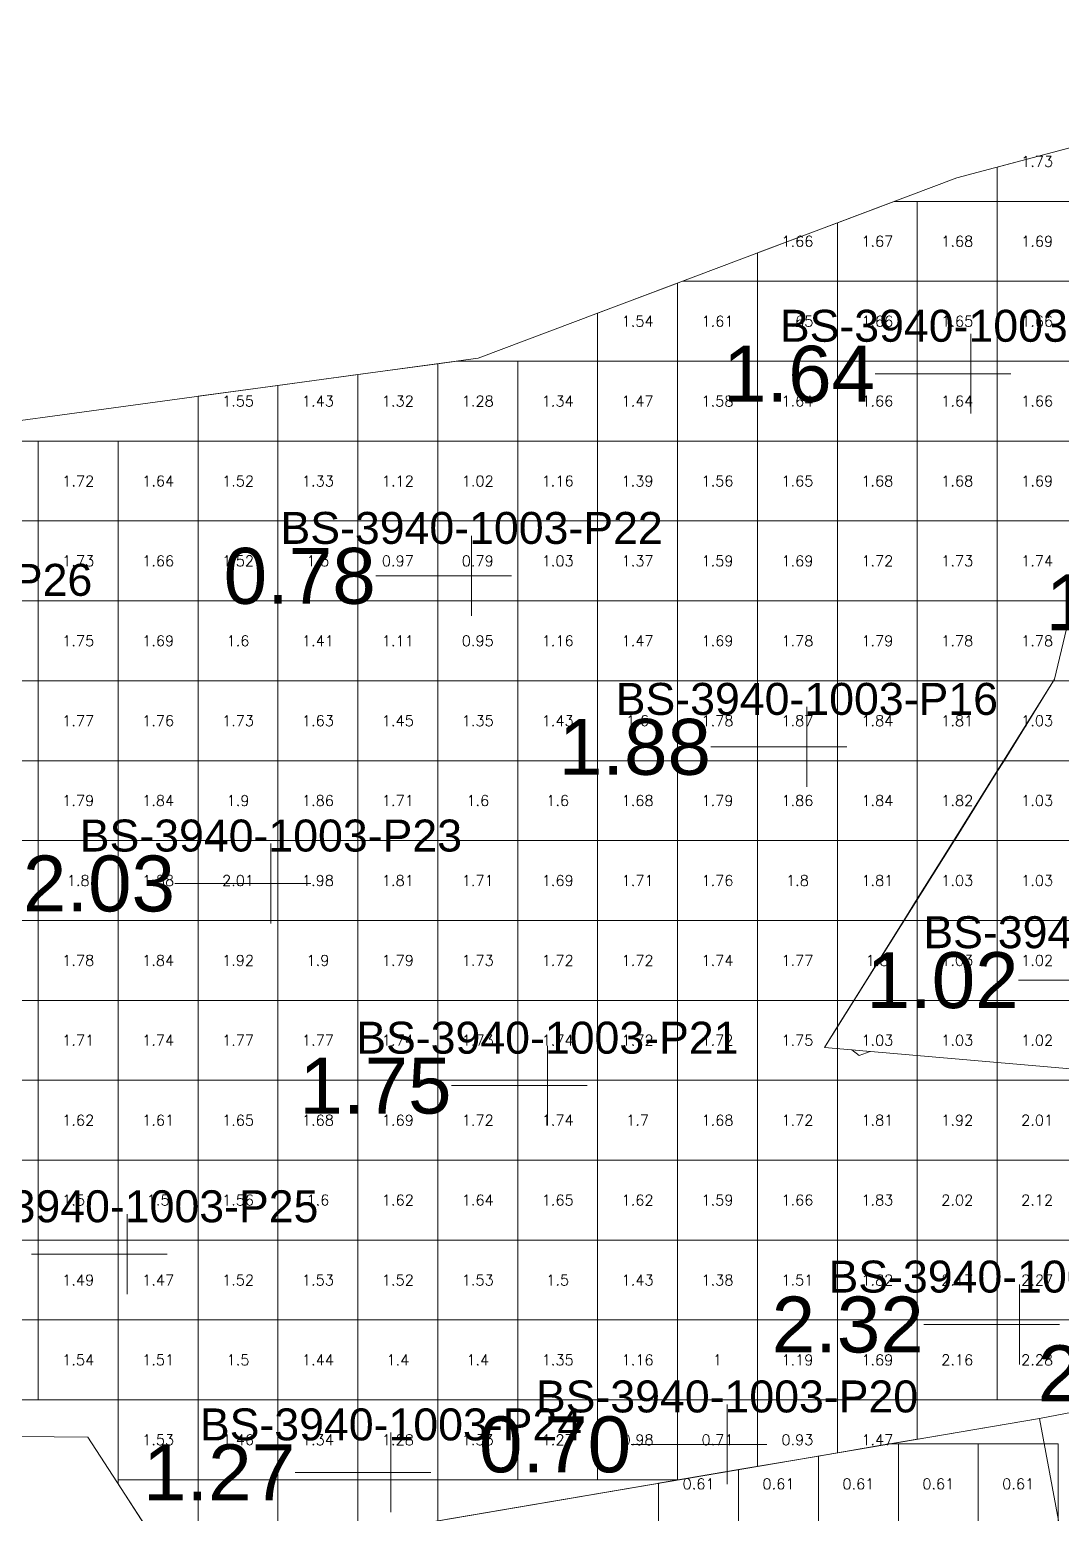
# Model space of a CAD drawing. Header units: inches. Extents: x 470001 to 470123, y 4349638 to 4349734.
# Drawn here: x 470035.75 to 470048.66, y 4349658.65 to 4349677.22 of the extents above; entities that cross this region are included whole.
import ezdxf
from ezdxf.enums import TextEntityAlignment as Align

# ---------------------------------------------------------------- set-up
doc = ezdxf.new("R2010")
doc.units = ezdxf.units.IN
doc.header["$MEASUREMENT"] = 0
for name, color, linetype, lineweight in [('0.500-1.000', 7, 'Continuous', 0), ('1.500-3.000', 7, 'Continuous', 0), ('点', 7, 'Continuous', 0), ('爆区方格网', 7, 'Continuous', 0), ('线条', 7, 'Continuous', 0), ('钻孔', 7, 'Continuous', 0)]:
    doc.layers.add(name, color=color, linetype=linetype, lineweight=lineweight)
doc.styles.add('3dmine_textStyle_1', font='txt.shx', dxfattribs={"height": 1, "bigfont": 'gbcbig.shx'})
doc.styles.add('3dmine_textStyle_2', font='arial.ttf', dxfattribs={"height": 1})

msp = doc.modelspace()

# ---------------------------------------------------------------- hatches: boundary and pattern name
at = {"layer": '钻孔', "linetype": 'Continuous', "lineweight": 0, "true_color": 0xff0000, "extrusion": (0, 1, 0)}
for points in [[(-470048.528, 3930.25), (-470047.528, 3930.25), (-470047.528, 3941.25), (-470048.528, 3941.25)], [(-470046.474, 3930.33), (-470045.474, 3930.33), (-470045.474, 3941.33), (-470046.474, 3941.33)], [(-470039.767, 3929.54), (-470038.767, 3929.54), (-470038.767, 3941.54), (-470039.767, 3941.54)], [(-470043.227, 3929.61), (-470042.227, 3929.61), (-470042.227, 3941.61), (-470043.227, 3941.61)], [(-470049.137, 3930.22), (-470048.137, 3930.22), (-470048.137, 3941.22), (-470049.137, 3941.22)]]:
    msp.add_hatch(color=1, dxfattribs=at).paths.add_polyline_path(points, flags=0)
at = {"layer": '钻孔', "linetype": 'Continuous', "lineweight": 0, "true_color": 0x00ffff, "extrusion": (0, 1, 0)}
for points in [[(-470042.279, 3930.1), (-470041.279, 3930.1), (-470041.279, 3941.1), (-470042.279, 3941.1)], [(-470045.475, 3930.22), (-470044.475, 3930.22), (-470044.475, 3941.22), (-470045.475, 3941.22)]]:
    msp.add_hatch(color=4, dxfattribs=at).paths.add_polyline_path(points, flags=0)
at = {"layer": '钻孔', "linetype": 'Continuous', "lineweight": 0, "true_color": 0x0000ff, "extrusion": (0, 1, 0)}
for points in [[(-470037.97, 3930.42), (-470036.97, 3930.42), (-470036.97, 3941.42), (-470037.97, 3941.42)], [(-470041.27, 3930.46), (-470040.27, 3930.46), (-470040.27, 3941.46), (-470041.27, 3941.46)]]:
    msp.add_hatch(color=5, dxfattribs=at).paths.add_polyline_path(points, flags=0)

# ---------------------------------------------------------------- linework, layer by layer
at = {"color": 1, "linetype": 'Continuous', "lineweight": 0, "true_color": 0xff0000, "elevation": 1971.02}
for points in [[(470054.343, 4349677.216), (470047.349, 4349675.362), (470041.361, 4349673.104), (470034.008, 4349672.104), (470026.635, 4349670.162)], [(470051.034, 4349664.014), (470045.693, 4349664.477), (470047.317, 4349667.062), (470048.575, 4349669.089), (470049.134, 4349671.432)], [(470029.747, 4349659.666), (470036.478, 4349659.6), (470037.619, 4349657.838), (470040.643, 4349658.515), (470048.386, 4349659.836), (470053.816, 4349660.878)]]:
    msp.add_lwpolyline(points, dxfattribs=at)
at = {"color": 5, "linetype": 'Continuous', "lineweight": 0, "true_color": 0x0000ff, "elevation": 3940.486}
msp.add_lwpolyline([(470059.568, 4349661.496), (470058.789, 4349663.063), (470056.068, 4349663.433), (470051.034, 4349664.014), (470045.693, 4349664.477), (470048.575, 4349669.089), (470049.134, 4349671.432), (470053.013, 4349672.199), (470054.969, 4349670.918), (470057.564, 4349669.703), (470060.242, 4349670.725), (470062.064, 4349672.658), (470063.61, 4349675.309), (470068.58, 4349676.606), (470071.461, 4349674.934), (470071.544, 4349671.081), (470069.538, 4349665.982), (470066.788, 4349662.272), (470059.568, 4349661.496), (470059.568, 4349661.496)], dxfattribs=at)
at = {"color": 7, "linetype": 'Continuous', "lineweight": 0, "elevation": 3935.364}
msp.add_lwpolyline([(470053.816, 4349660.878), (470048.386, 4349659.836), (470049.125, 4349655.871)], dxfattribs=at)
at = {"layer": '0.500-1.000', "color": 4, "linetype": 'Continuous', "lineweight": 0, "true_color": 0x00ffff}
msp.add_lwpolyline([(470049.125, 4349655.871), (470045.45, 4349652.937), (470042.09, 4349652.708), (470041.308, 4349654.163), (470040.661, 4349658.519), (470048.386, 4349659.836), (470049.125, 4349655.871)], dxfattribs=at)
at = {"layer": '点', "color": 138, "linetype": 'Continuous', "lineweight": 0, "true_color": 0x004c4c}
for points, elevation in [([(470047.528, 4349672.41), (470047.528, 4349673.41)], 3941.25), ([(470048.028, 4349672.91), (470047.028, 4349672.91)], 3941.25), ([(470041.279, 4349669.88), (470041.279, 4349670.88)], 3941.1), ([(470041.779, 4349670.38), (470040.779, 4349670.38)], 3941.1), ([(470045.474, 4349667.74), (470045.474, 4349668.74)], 3941.33), ([(470045.974, 4349668.24), (470044.974, 4349668.24)], 3941.33), ([(470038.767, 4349666.03), (470038.767, 4349667.03)], 3941.54), ([(470039.267, 4349666.53), (470038.267, 4349666.53)], 3941.54), ([(470042.227, 4349663.5), (470042.227, 4349664.5)], 3941.61), ([(470042.727, 4349664), (470041.727, 4349664)], 3941.61), ([(470036.97, 4349661.39), (470036.97, 4349662.39)], 3941.42), ([(470037.47, 4349661.89), (470036.47, 4349661.89)], 3941.42), ([(470048.137, 4349660.51), (470048.137, 4349661.51)], 3941.22), ([(470048.637, 4349661.01), (470047.637, 4349661.01)], 3941.22), ([(470044.475, 4349659.01), (470044.475, 4349660.01)], 3941.22), ([(470040.27, 4349658.66), (470040.27, 4349659.66)], 3941.46), ([(470044.975, 4349659.51), (470043.975, 4349659.51)], 3941.22), ([(470040.77, 4349659.16), (470039.77, 4349659.16)], 3941.46)]:
    msp.add_lwpolyline(points, dxfattribs=dict(at, elevation=elevation))
at = {"layer": '爆区方格网', "color": 1, "linetype": 'Continuous', "lineweight": 0, "true_color": 0xff0000, "elevation": 3941.2}
for points in [[(470048.856, 4349675.067), (470047.856, 4349675.067), (470047.856, 4349675.497), (470048.856, 4349675.762), (470048.856, 4349675.067)], [(470046.856, 4349674.067), (470045.856, 4349674.067), (470045.856, 4349674.799), (470046.567, 4349675.067), (470046.856, 4349675.067), (470046.856, 4349674.067)], [(470047.856, 4349674.067), (470046.856, 4349674.067), (470046.856, 4349675.067), (470047.856, 4349675.067), (470047.856, 4349674.067)], [(470048.856, 4349674.067), (470047.856, 4349674.067), (470047.856, 4349675.067), (470048.856, 4349675.067), (470048.856, 4349674.067)], [(470045.856, 4349674.067), (470044.856, 4349674.067), (470044.856, 4349674.422), (470045.856, 4349674.799), (470045.856, 4349674.067)], [(470043.856, 4349673.067), (470042.856, 4349673.067), (470042.856, 4349673.668), (470043.856, 4349674.045), (470043.856, 4349673.067)], [(470044.856, 4349673.067), (470043.856, 4349673.067), (470043.856, 4349674.045), (470043.916, 4349674.067), (470044.856, 4349674.067), (470044.856, 4349673.067)], [(470045.856, 4349673.067), (470044.856, 4349673.067), (470044.856, 4349674.067), (470045.856, 4349674.067), (470045.856, 4349673.067)], [(470046.856, 4349673.067), (470045.856, 4349673.067), (470045.856, 4349674.067), (470046.856, 4349674.067), (470046.856, 4349673.067)], [(470047.856, 4349673.067), (470046.856, 4349673.067), (470046.856, 4349674.067), (470047.856, 4349674.067), (470047.856, 4349673.067)], [(470048.856, 4349673.067), (470047.856, 4349673.067), (470047.856, 4349674.067), (470048.856, 4349674.067), (470048.856, 4349673.067)], [(470039.856, 4349672.067), (470038.856, 4349672.067), (470038.856, 4349672.763), (470039.856, 4349672.899), (470039.856, 4349672.067)], [(470040.856, 4349672.067), (470039.856, 4349672.067), (470039.856, 4349672.899), (470040.856, 4349673.035), (470040.856, 4349672.067)], [(470041.856, 4349672.067), (470040.856, 4349672.067), (470040.856, 4349673.035), (470041.095, 4349673.067), (470041.856, 4349673.067), (470041.856, 4349672.067)], [(470042.856, 4349672.067), (470041.856, 4349672.067), (470041.856, 4349673.067), (470042.856, 4349673.067), (470042.856, 4349672.067)], [(470043.856, 4349672.067), (470042.856, 4349672.067), (470042.856, 4349673.067), (470043.856, 4349673.067), (470043.856, 4349672.067)], [(470044.856, 4349672.067), (470043.856, 4349672.067), (470043.856, 4349673.067), (470044.856, 4349673.067), (470044.856, 4349672.067)], [(470045.856, 4349672.067), (470044.856, 4349672.067), (470044.856, 4349673.067), (470045.856, 4349673.067), (470045.856, 4349672.067)], [(470046.856, 4349672.067), (470045.856, 4349672.067), (470045.856, 4349673.067), (470046.856, 4349673.067), (470046.856, 4349672.067)], [(470047.856, 4349672.067), (470046.856, 4349672.067), (470046.856, 4349673.067), (470047.856, 4349673.067), (470047.856, 4349672.067)], [(470048.856, 4349672.067), (470047.856, 4349672.067), (470047.856, 4349673.067), (470048.856, 4349673.067), (470048.856, 4349672.067)], [(470038.856, 4349672.067), (470037.856, 4349672.067), (470037.856, 4349672.627), (470038.856, 4349672.763), (470038.856, 4349672.067)], [(470035.856, 4349671.067), (470034.856, 4349671.067), (470034.856, 4349672.067), (470035.856, 4349672.067), (470035.856, 4349671.067)], [(470036.856, 4349671.067), (470035.856, 4349671.067), (470035.856, 4349672.067), (470036.856, 4349672.067), (470036.856, 4349671.067)], [(470037.856, 4349671.067), (470036.856, 4349671.067), (470036.856, 4349672.067), (470037.856, 4349672.067), (470037.856, 4349671.067)], [(470038.856, 4349671.067), (470037.856, 4349671.067), (470037.856, 4349672.067), (470038.856, 4349672.067), (470038.856, 4349671.067)], [(470039.856, 4349671.067), (470038.856, 4349671.067), (470038.856, 4349672.067), (470039.856, 4349672.067), (470039.856, 4349671.067)], [(470040.856, 4349671.067), (470039.856, 4349671.067), (470039.856, 4349672.067), (470040.856, 4349672.067), (470040.856, 4349671.067)], [(470041.856, 4349671.067), (470040.856, 4349671.067), (470040.856, 4349672.067), (470041.856, 4349672.067), (470041.856, 4349671.067)], [(470042.856, 4349671.067), (470041.856, 4349671.067), (470041.856, 4349672.067), (470042.856, 4349672.067), (470042.856, 4349671.067)], [(470043.856, 4349671.067), (470042.856, 4349671.067), (470042.856, 4349672.067), (470043.856, 4349672.067), (470043.856, 4349671.067)], [(470044.856, 4349671.067), (470043.856, 4349671.067), (470043.856, 4349672.067), (470044.856, 4349672.067), (470044.856, 4349671.067)], [(470045.856, 4349671.067), (470044.856, 4349671.067), (470044.856, 4349672.067), (470045.856, 4349672.067), (470045.856, 4349671.067)], [(470046.856, 4349671.067), (470045.856, 4349671.067), (470045.856, 4349672.067), (470046.856, 4349672.067), (470046.856, 4349671.067)], [(470047.856, 4349671.067), (470046.856, 4349671.067), (470046.856, 4349672.067), (470047.856, 4349672.067), (470047.856, 4349671.067)], [(470048.856, 4349671.067), (470047.856, 4349671.067), (470047.856, 4349672.067), (470048.856, 4349672.067), (470048.856, 4349671.067)], [(470035.856, 4349670.067), (470034.856, 4349670.067), (470034.856, 4349671.067), (470035.856, 4349671.067), (470035.856, 4349670.067)], [(470036.856, 4349670.067), (470035.856, 4349670.067), (470035.856, 4349671.067), (470036.856, 4349671.067), (470036.856, 4349670.067)], [(470037.856, 4349670.067), (470036.856, 4349670.067), (470036.856, 4349671.067), (470037.856, 4349671.067), (470037.856, 4349670.067)], [(470038.856, 4349670.067), (470037.856, 4349670.067), (470037.856, 4349671.067), (470038.856, 4349671.067), (470038.856, 4349670.067)], [(470039.856, 4349670.067), (470038.856, 4349670.067), (470038.856, 4349671.067), (470039.856, 4349671.067), (470039.856, 4349670.067)], [(470040.856, 4349670.067), (470039.856, 4349670.067), (470039.856, 4349671.067), (470040.856, 4349671.067), (470040.856, 4349670.067)], [(470041.856, 4349670.067), (470040.856, 4349670.067), (470040.856, 4349671.067), (470041.856, 4349671.067), (470041.856, 4349670.067)], [(470042.856, 4349670.067), (470041.856, 4349670.067), (470041.856, 4349671.067), (470042.856, 4349671.067), (470042.856, 4349670.067)], [(470043.856, 4349670.067), (470042.856, 4349670.067), (470042.856, 4349671.067), (470043.856, 4349671.067), (470043.856, 4349670.067)], [(470044.856, 4349670.067), (470043.856, 4349670.067), (470043.856, 4349671.067), (470044.856, 4349671.067), (470044.856, 4349670.067)], [(470045.856, 4349670.067), (470044.856, 4349670.067), (470044.856, 4349671.067), (470045.856, 4349671.067), (470045.856, 4349670.067)], [(470046.856, 4349670.067), (470045.856, 4349670.067), (470045.856, 4349671.067), (470046.856, 4349671.067), (470046.856, 4349670.067)], [(470047.856, 4349670.067), (470046.856, 4349670.067), (470046.856, 4349671.067), (470047.856, 4349671.067), (470047.856, 4349670.067)], [(470048.856, 4349670.067), (470047.856, 4349670.067), (470047.856, 4349671.067), (470048.856, 4349671.067), (470048.856, 4349670.067)], [(470035.856, 4349669.067), (470034.856, 4349669.067), (470034.856, 4349670.067), (470035.856, 4349670.067), (470035.856, 4349669.067)], [(470036.856, 4349669.067), (470035.856, 4349669.067), (470035.856, 4349670.067), (470036.856, 4349670.067), (470036.856, 4349669.067)], [(470037.856, 4349669.067), (470036.856, 4349669.067), (470036.856, 4349670.067), (470037.856, 4349670.067), (470037.856, 4349669.067)], [(470038.856, 4349669.067), (470037.856, 4349669.067), (470037.856, 4349670.067), (470038.856, 4349670.067), (470038.856, 4349669.067)], [(470039.856, 4349669.067), (470038.856, 4349669.067), (470038.856, 4349670.067), (470039.856, 4349670.067), (470039.856, 4349669.067)], [(470040.856, 4349669.067), (470039.856, 4349669.067), (470039.856, 4349670.067), (470040.856, 4349670.067), (470040.856, 4349669.067)], [(470041.856, 4349669.067), (470040.856, 4349669.067), (470040.856, 4349670.067), (470041.856, 4349670.067), (470041.856, 4349669.067)], [(470042.856, 4349669.067), (470041.856, 4349669.067), (470041.856, 4349670.067), (470042.856, 4349670.067), (470042.856, 4349669.067)], [(470043.856, 4349669.067), (470042.856, 4349669.067), (470042.856, 4349670.067), (470043.856, 4349670.067), (470043.856, 4349669.067)], [(470044.856, 4349669.067), (470043.856, 4349669.067), (470043.856, 4349670.067), (470044.856, 4349670.067), (470044.856, 4349669.067)], [(470045.856, 4349669.067), (470044.856, 4349669.067), (470044.856, 4349670.067), (470045.856, 4349670.067), (470045.856, 4349669.067)], [(470046.856, 4349669.067), (470045.856, 4349669.067), (470045.856, 4349670.067), (470046.856, 4349670.067), (470046.856, 4349669.067)], [(470047.856, 4349669.067), (470046.856, 4349669.067), (470046.856, 4349670.067), (470047.856, 4349670.067), (470047.856, 4349669.067)], [(470048.856, 4349669.067), (470048.562, 4349669.067), (470048.575, 4349669.089), (470048.562, 4349669.067), (470047.856, 4349669.067), (470047.856, 4349670.067), (470048.856, 4349670.067), (470048.856, 4349669.067)], [(470035.856, 4349668.067), (470034.856, 4349668.067), (470034.856, 4349669.067), (470035.856, 4349669.067), (470035.856, 4349668.067)], [(470036.856, 4349668.067), (470035.856, 4349668.067), (470035.856, 4349669.067), (470036.856, 4349669.067), (470036.856, 4349668.067)], [(470037.856, 4349668.067), (470036.856, 4349668.067), (470036.856, 4349669.067), (470037.856, 4349669.067), (470037.856, 4349668.067)], [(470038.856, 4349668.067), (470037.856, 4349668.067), (470037.856, 4349669.067), (470038.856, 4349669.067), (470038.856, 4349668.067)], [(470039.856, 4349668.067), (470038.856, 4349668.067), (470038.856, 4349669.067), (470039.856, 4349669.067), (470039.856, 4349668.067)], [(470040.856, 4349668.067), (470039.856, 4349668.067), (470039.856, 4349669.067), (470040.856, 4349669.067), (470040.856, 4349668.067)], [(470041.856, 4349668.067), (470040.856, 4349668.067), (470040.856, 4349669.067), (470041.856, 4349669.067), (470041.856, 4349668.067)], [(470042.856, 4349668.067), (470041.856, 4349668.067), (470041.856, 4349669.067), (470042.856, 4349669.067), (470042.856, 4349668.067)], [(470043.856, 4349668.067), (470042.856, 4349668.067), (470042.856, 4349669.067), (470043.856, 4349669.067), (470043.856, 4349668.067)], [(470044.856, 4349668.067), (470043.856, 4349668.067), (470043.856, 4349669.067), (470044.856, 4349669.067), (470044.856, 4349668.067)], [(470045.856, 4349668.067), (470044.856, 4349668.067), (470044.856, 4349669.067), (470045.856, 4349669.067), (470045.856, 4349668.067)], [(470046.856, 4349668.067), (470045.856, 4349668.067), (470045.856, 4349669.067), (470046.856, 4349669.067), (470046.856, 4349668.067)], [(470047.856, 4349668.067), (470046.856, 4349668.067), (470046.856, 4349669.067), (470047.856, 4349669.067), (470047.856, 4349668.067)], [(470035.856, 4349667.067), (470034.856, 4349667.067), (470034.856, 4349668.067), (470035.856, 4349668.067), (470035.856, 4349667.067)], [(470036.856, 4349667.067), (470035.856, 4349667.067), (470035.856, 4349668.067), (470036.856, 4349668.067), (470036.856, 4349667.067)], [(470037.856, 4349667.067), (470036.856, 4349667.067), (470036.856, 4349668.067), (470037.856, 4349668.067), (470037.856, 4349667.067)], [(470038.856, 4349667.067), (470037.856, 4349667.067), (470037.856, 4349668.067), (470038.856, 4349668.067), (470038.856, 4349667.067)], [(470039.856, 4349667.067), (470038.856, 4349667.067), (470038.856, 4349668.067), (470039.856, 4349668.067), (470039.856, 4349667.067)], [(470040.856, 4349667.067), (470039.856, 4349667.067), (470039.856, 4349668.067), (470040.856, 4349668.067), (470040.856, 4349667.067)], [(470041.856, 4349667.067), (470040.856, 4349667.067), (470040.856, 4349668.067), (470041.856, 4349668.067), (470041.856, 4349667.067)], [(470042.856, 4349667.067), (470041.856, 4349667.067), (470041.856, 4349668.067), (470042.856, 4349668.067), (470042.856, 4349667.067)], [(470043.856, 4349667.067), (470042.856, 4349667.067), (470042.856, 4349668.067), (470043.856, 4349668.067), (470043.856, 4349667.067)], [(470044.856, 4349667.067), (470043.856, 4349667.067), (470043.856, 4349668.067), (470044.856, 4349668.067), (470044.856, 4349667.067)], [(470045.856, 4349667.067), (470044.856, 4349667.067), (470044.856, 4349668.067), (470045.856, 4349668.067), (470045.856, 4349667.067)], [(470046.856, 4349667.067), (470045.856, 4349667.067), (470045.856, 4349668.067), (470046.856, 4349668.067), (470046.856, 4349667.067)], [(470047.856, 4349667.938), (470047.312, 4349667.067), (470046.856, 4349667.067), (470046.856, 4349668.067), (470047.856, 4349668.067), (470047.856, 4349667.938)], [(470047.856, 4349667.067), (470047.321, 4349667.067), (470047.856, 4349667.93), (470047.856, 4349667.067)], [(470035.856, 4349666.067), (470034.856, 4349666.067), (470034.856, 4349667.067), (470035.856, 4349667.067), (470035.856, 4349666.067)], [(470036.856, 4349666.067), (470035.856, 4349666.067), (470035.856, 4349667.067), (470036.856, 4349667.067), (470036.856, 4349666.067)], [(470037.856, 4349666.067), (470036.856, 4349666.067), (470036.856, 4349667.067), (470037.856, 4349667.067), (470037.856, 4349666.067)], [(470038.856, 4349666.067), (470037.856, 4349666.067), (470037.856, 4349667.067), (470038.856, 4349667.067), (470038.856, 4349666.067)], [(470039.856, 4349666.067), (470038.856, 4349666.067), (470038.856, 4349667.067), (470039.856, 4349667.067), (470039.856, 4349666.067)], [(470040.856, 4349666.067), (470039.856, 4349666.067), (470039.856, 4349667.067), (470040.856, 4349667.067), (470040.856, 4349666.067)], [(470041.856, 4349666.067), (470040.856, 4349666.067), (470040.856, 4349667.067), (470041.856, 4349667.067), (470041.856, 4349666.067)], [(470042.856, 4349666.067), (470041.856, 4349666.067), (470041.856, 4349667.067), (470042.856, 4349667.067), (470042.856, 4349666.067)], [(470043.856, 4349666.067), (470042.856, 4349666.067), (470042.856, 4349667.067), (470043.856, 4349667.067), (470043.856, 4349666.067)], [(470044.856, 4349666.067), (470043.856, 4349666.067), (470043.856, 4349667.067), (470044.856, 4349667.067), (470044.856, 4349666.067)], [(470045.856, 4349666.067), (470044.856, 4349666.067), (470044.856, 4349667.067), (470045.856, 4349667.067), (470045.856, 4349666.067)], [(470046.856, 4349666.338), (470046.687, 4349666.067), (470045.856, 4349666.067), (470045.856, 4349667.067), (470046.856, 4349667.067), (470046.856, 4349666.338)], [(470046.856, 4349666.067), (470046.693, 4349666.067), (470046.856, 4349666.328), (470046.856, 4349666.067)], [(470035.856, 4349665.067), (470034.856, 4349665.067), (470034.856, 4349666.067), (470035.856, 4349666.067), (470035.856, 4349665.067)], [(470036.856, 4349665.067), (470035.856, 4349665.067), (470035.856, 4349666.067), (470036.856, 4349666.067), (470036.856, 4349665.067)], [(470037.856, 4349665.067), (470036.856, 4349665.067), (470036.856, 4349666.067), (470037.856, 4349666.067), (470037.856, 4349665.067)], [(470038.856, 4349665.067), (470037.856, 4349665.067), (470037.856, 4349666.067), (470038.856, 4349666.067), (470038.856, 4349665.067)], [(470039.856, 4349665.067), (470038.856, 4349665.067), (470038.856, 4349666.067), (470039.856, 4349666.067), (470039.856, 4349665.067)], [(470040.856, 4349665.067), (470039.856, 4349665.067), (470039.856, 4349666.067), (470040.856, 4349666.067), (470040.856, 4349665.067)], [(470041.856, 4349665.067), (470040.856, 4349665.067), (470040.856, 4349666.067), (470041.856, 4349666.067), (470041.856, 4349665.067)], [(470042.856, 4349665.067), (470041.856, 4349665.067), (470041.856, 4349666.067), (470042.856, 4349666.067), (470042.856, 4349665.067)], [(470043.856, 4349665.067), (470042.856, 4349665.067), (470042.856, 4349666.067), (470043.856, 4349666.067), (470043.856, 4349665.067)], [(470044.856, 4349665.067), (470043.856, 4349665.067), (470043.856, 4349666.067), (470044.856, 4349666.067), (470044.856, 4349665.067)], [(470045.856, 4349665.067), (470044.856, 4349665.067), (470044.856, 4349666.067), (470045.856, 4349666.067), (470045.856, 4349665.067)], [(470046.062, 4349665.067), (470045.856, 4349665.067), (470045.856, 4349666.067), (470046.687, 4349666.067), (470046.062, 4349665.067)], [(470046.856, 4349665.067), (470046.064, 4349665.067), (470046.693, 4349666.067), (470046.856, 4349666.067), (470046.856, 4349665.067)], [(470035.856, 4349664.067), (470034.856, 4349664.067), (470034.856, 4349665.067), (470035.856, 4349665.067), (470035.856, 4349664.067)], [(470036.856, 4349664.067), (470035.856, 4349664.067), (470035.856, 4349665.067), (470036.856, 4349665.067), (470036.856, 4349664.067)], [(470037.856, 4349664.067), (470036.856, 4349664.067), (470036.856, 4349665.067), (470037.856, 4349665.067), (470037.856, 4349664.067)], [(470038.856, 4349664.067), (470037.856, 4349664.067), (470037.856, 4349665.067), (470038.856, 4349665.067), (470038.856, 4349664.067)], [(470039.856, 4349664.067), (470038.856, 4349664.067), (470038.856, 4349665.067), (470039.856, 4349665.067), (470039.856, 4349664.067)], [(470040.856, 4349664.067), (470039.856, 4349664.067), (470039.856, 4349665.067), (470040.856, 4349665.067), (470040.856, 4349664.067)], [(470041.856, 4349664.067), (470040.856, 4349664.067), (470040.856, 4349665.067), (470041.856, 4349665.067), (470041.856, 4349664.067)], [(470042.856, 4349664.067), (470041.856, 4349664.067), (470041.856, 4349665.067), (470042.856, 4349665.067), (470042.856, 4349664.067)], [(470043.856, 4349664.067), (470042.856, 4349664.067), (470042.856, 4349665.067), (470043.856, 4349665.067), (470043.856, 4349664.067)], [(470044.856, 4349664.067), (470043.856, 4349664.067), (470043.856, 4349665.067), (470044.856, 4349665.067), (470044.856, 4349664.067)], [(470045.856, 4349664.738), (470045.693, 4349664.477), (470045.856, 4349664.737), (470045.856, 4349664.067), (470044.856, 4349664.067), (470044.856, 4349665.067), (470045.856, 4349665.067), (470045.856, 4349664.738)], [(470035.856, 4349663.067), (470034.856, 4349663.067), (470034.856, 4349664.067), (470035.856, 4349664.067), (470035.856, 4349663.067)], [(470036.856, 4349663.067), (470035.856, 4349663.067), (470035.856, 4349664.067), (470036.856, 4349664.067), (470036.856, 4349663.067)], [(470037.856, 4349663.067), (470036.856, 4349663.067), (470036.856, 4349664.067), (470037.856, 4349664.067), (470037.856, 4349663.067)], [(470038.856, 4349663.067), (470037.856, 4349663.067), (470037.856, 4349664.067), (470038.856, 4349664.067), (470038.856, 4349663.067)], [(470039.856, 4349663.067), (470038.856, 4349663.067), (470038.856, 4349664.067), (470039.856, 4349664.067), (470039.856, 4349663.067)], [(470040.856, 4349663.067), (470039.856, 4349663.067), (470039.856, 4349664.067), (470040.856, 4349664.067), (470040.856, 4349663.067)], [(470041.856, 4349663.067), (470040.856, 4349663.067), (470040.856, 4349664.067), (470041.856, 4349664.067), (470041.856, 4349663.067)], [(470042.856, 4349663.067), (470041.856, 4349663.067), (470041.856, 4349664.067), (470042.856, 4349664.067), (470042.856, 4349663.067)], [(470043.856, 4349663.067), (470042.856, 4349663.067), (470042.856, 4349664.067), (470043.856, 4349664.067), (470043.856, 4349663.067)], [(470044.856, 4349663.067), (470043.856, 4349663.067), (470043.856, 4349664.067), (470044.856, 4349664.067), (470044.856, 4349663.067)], [(470045.856, 4349663.067), (470044.856, 4349663.067), (470044.856, 4349664.067), (470045.856, 4349664.067), (470045.856, 4349663.067)], [(470046.856, 4349663.067), (470045.856, 4349663.067), (470045.856, 4349664.067), (470046.856, 4349664.067), (470046.856, 4349663.067)], [(470047.856, 4349663.067), (470046.856, 4349663.067), (470046.856, 4349664.067), (470047.856, 4349664.067), (470047.856, 4349663.067)], [(470048.856, 4349663.067), (470047.856, 4349663.067), (470047.856, 4349664.067), (470048.856, 4349664.067), (470048.856, 4349663.067)], [(470035.856, 4349662.067), (470034.856, 4349662.067), (470034.856, 4349663.067), (470035.856, 4349663.067), (470035.856, 4349662.067)], [(470036.856, 4349662.067), (470035.856, 4349662.067), (470035.856, 4349663.067), (470036.856, 4349663.067), (470036.856, 4349662.067)], [(470037.856, 4349662.067), (470036.856, 4349662.067), (470036.856, 4349663.067), (470037.856, 4349663.067), (470037.856, 4349662.067)], [(470038.856, 4349662.067), (470037.856, 4349662.067), (470037.856, 4349663.067), (470038.856, 4349663.067), (470038.856, 4349662.067)], [(470039.856, 4349662.067), (470038.856, 4349662.067), (470038.856, 4349663.067), (470039.856, 4349663.067), (470039.856, 4349662.067)], [(470040.856, 4349662.067), (470039.856, 4349662.067), (470039.856, 4349663.067), (470040.856, 4349663.067), (470040.856, 4349662.067)], [(470041.856, 4349662.067), (470040.856, 4349662.067), (470040.856, 4349663.067), (470041.856, 4349663.067), (470041.856, 4349662.067)], [(470042.856, 4349662.067), (470041.856, 4349662.067), (470041.856, 4349663.067), (470042.856, 4349663.067), (470042.856, 4349662.067)], [(470043.856, 4349662.067), (470042.856, 4349662.067), (470042.856, 4349663.067), (470043.856, 4349663.067), (470043.856, 4349662.067)], [(470044.856, 4349662.067), (470043.856, 4349662.067), (470043.856, 4349663.067), (470044.856, 4349663.067), (470044.856, 4349662.067)], [(470045.856, 4349662.067), (470044.856, 4349662.067), (470044.856, 4349663.067), (470045.856, 4349663.067), (470045.856, 4349662.067)], [(470046.856, 4349662.067), (470045.856, 4349662.067), (470045.856, 4349663.067), (470046.856, 4349663.067), (470046.856, 4349662.067)], [(470047.856, 4349662.067), (470046.856, 4349662.067), (470046.856, 4349663.067), (470047.856, 4349663.067), (470047.856, 4349662.067)], [(470048.856, 4349662.067), (470047.856, 4349662.067), (470047.856, 4349663.067), (470048.856, 4349663.067), (470048.856, 4349662.067)], [(470035.856, 4349661.067), (470034.856, 4349661.067), (470034.856, 4349662.067), (470035.856, 4349662.067), (470035.856, 4349661.067)], [(470036.856, 4349661.067), (470035.856, 4349661.067), (470035.856, 4349662.067), (470036.856, 4349662.067), (470036.856, 4349661.067)], [(470037.856, 4349661.067), (470036.856, 4349661.067), (470036.856, 4349662.067), (470037.856, 4349662.067), (470037.856, 4349661.067)], [(470038.856, 4349661.067), (470037.856, 4349661.067), (470037.856, 4349662.067), (470038.856, 4349662.067), (470038.856, 4349661.067)], [(470039.856, 4349661.067), (470038.856, 4349661.067), (470038.856, 4349662.067), (470039.856, 4349662.067), (470039.856, 4349661.067)], [(470040.856, 4349661.067), (470039.856, 4349661.067), (470039.856, 4349662.067), (470040.856, 4349662.067), (470040.856, 4349661.067)], [(470041.856, 4349661.067), (470040.856, 4349661.067), (470040.856, 4349662.067), (470041.856, 4349662.067), (470041.856, 4349661.067)], [(470042.856, 4349661.067), (470041.856, 4349661.067), (470041.856, 4349662.067), (470042.856, 4349662.067), (470042.856, 4349661.067)], [(470043.856, 4349661.067), (470042.856, 4349661.067), (470042.856, 4349662.067), (470043.856, 4349662.067), (470043.856, 4349661.067)], [(470044.856, 4349661.067), (470043.856, 4349661.067), (470043.856, 4349662.067), (470044.856, 4349662.067), (470044.856, 4349661.067)], [(470045.856, 4349661.067), (470044.856, 4349661.067), (470044.856, 4349662.067), (470045.856, 4349662.067), (470045.856, 4349661.067)], [(470046.856, 4349661.067), (470045.856, 4349661.067), (470045.856, 4349662.067), (470046.856, 4349662.067), (470046.856, 4349661.067)], [(470047.856, 4349661.067), (470046.856, 4349661.067), (470046.856, 4349662.067), (470047.856, 4349662.067), (470047.856, 4349661.067)], [(470048.856, 4349661.067), (470047.856, 4349661.067), (470047.856, 4349662.067), (470048.856, 4349662.067), (470048.856, 4349661.067)], [(470035.856, 4349660.067), (470034.856, 4349660.067), (470034.856, 4349661.067), (470035.856, 4349661.067), (470035.856, 4349660.067)], [(470036.856, 4349660.067), (470035.856, 4349660.067), (470035.856, 4349661.067), (470036.856, 4349661.067), (470036.856, 4349660.067)], [(470037.856, 4349660.067), (470036.856, 4349660.067), (470036.856, 4349661.067), (470037.856, 4349661.067), (470037.856, 4349660.067)], [(470038.856, 4349660.067), (470037.856, 4349660.067), (470037.856, 4349661.067), (470038.856, 4349661.067), (470038.856, 4349660.067)], [(470039.856, 4349660.067), (470038.856, 4349660.067), (470038.856, 4349661.067), (470039.856, 4349661.067), (470039.856, 4349660.067)], [(470040.856, 4349660.067), (470039.856, 4349660.067), (470039.856, 4349661.067), (470040.856, 4349661.067), (470040.856, 4349660.067)], [(470041.856, 4349660.067), (470040.856, 4349660.067), (470040.856, 4349661.067), (470041.856, 4349661.067), (470041.856, 4349660.067)], [(470042.856, 4349660.067), (470041.856, 4349660.067), (470041.856, 4349661.067), (470042.856, 4349661.067), (470042.856, 4349660.067)], [(470043.856, 4349660.067), (470042.856, 4349660.067), (470042.856, 4349661.067), (470043.856, 4349661.067), (470043.856, 4349660.067)], [(470044.856, 4349660.067), (470043.856, 4349660.067), (470043.856, 4349661.067), (470044.856, 4349661.067), (470044.856, 4349660.067)], [(470045.856, 4349660.067), (470044.856, 4349660.067), (470044.856, 4349661.067), (470045.856, 4349661.067), (470045.856, 4349660.067)], [(470046.856, 4349660.067), (470045.856, 4349660.067), (470045.856, 4349661.067), (470046.856, 4349661.067), (470046.856, 4349660.067)], [(470047.856, 4349660.067), (470046.856, 4349660.067), (470046.856, 4349661.067), (470047.856, 4349661.067), (470047.856, 4349660.067)], [(470048.856, 4349660.067), (470047.856, 4349660.067), (470047.856, 4349661.067), (470048.856, 4349661.067), (470048.856, 4349660.067)], [(470037.856, 4349659.067), (470036.856, 4349659.067), (470036.856, 4349660.067), (470037.856, 4349660.067), (470037.856, 4349659.067)], [(470038.856, 4349659.067), (470037.856, 4349659.067), (470037.856, 4349660.067), (470038.856, 4349660.067), (470038.856, 4349659.067)], [(470039.856, 4349659.067), (470038.856, 4349659.067), (470038.856, 4349660.067), (470039.856, 4349660.067), (470039.856, 4349659.067)], [(470040.856, 4349659.067), (470039.856, 4349659.067), (470039.856, 4349660.067), (470040.856, 4349660.067), (470040.856, 4349659.067)], [(470041.856, 4349659.067), (470040.856, 4349659.067), (470040.856, 4349660.067), (470041.856, 4349660.067), (470041.856, 4349659.067)], [(470042.856, 4349659.067), (470041.856, 4349659.067), (470041.856, 4349660.067), (470042.856, 4349660.067), (470042.856, 4349659.067)], [(470043.856, 4349659.067), (470042.856, 4349659.067), (470042.856, 4349660.067), (470043.856, 4349660.067), (470043.856, 4349659.067)], [(470044.856, 4349659.234), (470043.881, 4349659.067), (470043.856, 4349659.067), (470043.856, 4349660.067), (470044.856, 4349660.067), (470044.856, 4349659.234)], [(470045.856, 4349659.405), (470044.856, 4349659.234), (470044.856, 4349660.067), (470045.856, 4349660.067), (470045.856, 4349659.405)], [(470046.856, 4349659.575), (470045.856, 4349659.405), (470045.856, 4349660.067), (470046.856, 4349660.067), (470046.856, 4349659.575)], [(470037.856, 4349658.067), (470037.47, 4349658.067), (470036.856, 4349659.016), (470036.856, 4349659.067), (470037.856, 4349659.067), (470037.856, 4349658.067)], [(470038.856, 4349658.115), (470038.644, 4349658.067), (470037.856, 4349658.067), (470037.856, 4349659.067), (470038.856, 4349659.067), (470038.856, 4349658.115)], [(470039.856, 4349658.339), (470038.856, 4349658.115), (470038.856, 4349659.067), (470039.856, 4349659.067), (470039.856, 4349658.339)], [(470040.856, 4349658.551), (470040.643, 4349658.515), (470039.856, 4349658.339), (470039.856, 4349659.067), (470040.856, 4349659.067), (470040.856, 4349658.551)]]:
    msp.add_lwpolyline(points, dxfattribs=at)
at = {"layer": '爆区方格网', "color": 5, "linetype": 'Continuous', "lineweight": 0, "true_color": 0x0000ff, "elevation": 3941.06}
for points in [[(470047.937, 4349668.067), (470047.856, 4349668.067), (470047.856, 4349669.067), (470048.562, 4349669.067), (470047.937, 4349668.067)], [(470048.856, 4349668.067), (470047.942, 4349668.067), (470048.562, 4349669.067), (470048.856, 4349669.067), (470048.856, 4349668.067)], [(470047.856, 4349667.938), (470047.856, 4349668.067), (470047.937, 4349668.067), (470047.856, 4349667.938)], [(470048.856, 4349667.067), (470047.856, 4349667.067), (470047.856, 4349667.93), (470047.942, 4349668.067), (470048.856, 4349668.067), (470048.856, 4349667.067)], [(470046.856, 4349666.338), (470046.856, 4349667.067), (470047.312, 4349667.067), (470046.856, 4349666.338)], [(470047.856, 4349666.067), (470046.856, 4349666.067), (470046.856, 4349666.328), (470047.317, 4349667.062), (470047.321, 4349667.067), (470047.856, 4349667.067), (470047.856, 4349666.067)], [(470048.856, 4349666.067), (470047.856, 4349666.067), (470047.856, 4349667.067), (470048.856, 4349667.067), (470048.856, 4349666.067)], [(470047.856, 4349665.067), (470046.856, 4349665.067), (470046.856, 4349666.067), (470047.856, 4349666.067), (470047.856, 4349665.067)], [(470048.856, 4349665.067), (470047.856, 4349665.067), (470047.856, 4349666.067), (470048.856, 4349666.067), (470048.856, 4349665.067)], [(470045.856, 4349664.738), (470045.856, 4349665.067), (470046.062, 4349665.067), (470045.856, 4349664.738)], [(470046.856, 4349664.067), (470045.856, 4349664.067), (470045.856, 4349664.737), (470046.064, 4349665.067), (470046.856, 4349665.067), (470046.856, 4349664.067)], [(470047.856, 4349664.067), (470046.856, 4349664.067), (470046.856, 4349665.067), (470047.856, 4349665.067), (470047.856, 4349664.067)], [(470048.856, 4349664.067), (470047.856, 4349664.067), (470047.856, 4349665.067), (470048.856, 4349665.067), (470048.856, 4349664.067)]]:
    msp.add_lwpolyline(points, dxfattribs=at)
at = {"layer": '爆区方格网', "color": 4, "linetype": 'Continuous', "lineweight": 0, "true_color": 0x00ffff, "elevation": 3940.209}
for points in [[(470045.619, 4349658.515), (470044.619, 4349658.515), (470044.619, 4349659.194), (470045.619, 4349659.364), (470045.619, 4349658.515)], [(470046.619, 4349658.515), (470045.619, 4349658.515), (470045.619, 4349659.364), (470046.5, 4349659.515), (470046.619, 4349659.515), (470046.619, 4349658.515)], [(470047.619, 4349658.515), (470046.619, 4349658.515), (470046.619, 4349659.515), (470047.619, 4349659.515), (470047.619, 4349658.515)], [(470048.619, 4349658.515), (470047.619, 4349658.515), (470047.619, 4349659.515), (470048.619, 4349659.515), (470048.619, 4349658.515)], [(470044.619, 4349658.515), (470043.619, 4349658.515), (470043.619, 4349659.023), (470044.619, 4349659.194), (470044.619, 4349658.515)]]:
    msp.add_lwpolyline(points, dxfattribs=at)
at = {"layer": '线条', "color": 138, "linetype": 'Continuous', "lineweight": 0, "true_color": 0x004c4c}
for points, elevation in [([(470047.528, 4349672.91), (470047.528, 4349672.91), (470047.528, 4349672.91)], 3941.25), ([(470041.279, 4349670.38), (470041.279, 4349670.38), (470041.279, 4349670.38)], 3941.1), ([(470045.474, 4349668.24), (470045.474, 4349668.24), (470045.474, 4349668.24)], 3941.33), ([(470038.767, 4349666.53), (470038.767, 4349666.53), (470038.767, 4349666.53)], 3941.54), ([(470042.227, 4349664), (470042.227, 4349664), (470042.227, 4349664)], 3941.61), ([(470036.97, 4349661.89), (470036.97, 4349661.89), (470036.97, 4349661.89)], 3941.42), ([(470048.137, 4349661.01), (470048.137, 4349661.01), (470048.137, 4349661.01)], 3941.22), ([(470044.475, 4349659.51), (470044.475, 4349659.51), (470044.475, 4349659.51)], 3941.22), ([(470040.27, 4349659.16), (470040.27, 4349659.16), (470040.27, 4349659.16)], 3941.46)]:
    msp.add_lwpolyline(points, dxfattribs=dict(at, elevation=elevation))
at = {"layer": '钻孔', "color": 1, "linetype": 'Continuous', "lineweight": 0, "true_color": 0xff0000}
for points, elevation in [([(470047.528, 4349672.91), (470046.328, 4349672.91)], 3941.25), ([(470047.528, 4349672.91), (470046.328, 4349672.91)], 3930.25), ([(470045.474, 4349668.24), (470044.274, 4349668.24)], 3941.33), ([(470045.474, 4349668.24), (470044.274, 4349668.24)], 3930.33), ([(470038.767, 4349666.53), (470037.567, 4349666.53)], 3941.54), ([(470038.767, 4349666.53), (470037.567, 4349666.53)], 3929.54), ([(470042.227, 4349664), (470041.027, 4349664)], 3941.61), ([(470042.227, 4349664), (470041.027, 4349664)], 3929.61), ([(470048.137, 4349661.01), (470046.937, 4349661.01)], 3941.22), ([(470048.137, 4349661.01), (470046.937, 4349661.01)], 3930.22)]:
    msp.add_lwpolyline(points, dxfattribs=dict(at, elevation=elevation))
at = {"layer": '钻孔', "color": 4, "linetype": 'Continuous', "lineweight": 0, "true_color": 0x00ffff}
for points, elevation in [([(470041.279, 4349670.38), (470040.079, 4349670.38)], 3941.1), ([(470041.279, 4349670.38), (470040.079, 4349670.38)], 3930.1), ([(470044.475, 4349659.51), (470043.275, 4349659.51)], 3941.22), ([(470044.475, 4349659.51), (470043.275, 4349659.51)], 3930.22)]:
    msp.add_lwpolyline(points, dxfattribs=dict(at, elevation=elevation))
at = {"layer": '钻孔', "color": 5, "linetype": 'Continuous', "lineweight": 0, "true_color": 0x0000ff}
for points, elevation in [([(470049.324, 4349665.32), (470048.124, 4349665.32)], 3941.23), ([(470049.324, 4349665.32), (470048.124, 4349665.32)], 3930.23), ([(470036.97, 4349661.89), (470035.77, 4349661.89)], 3941.42), ([(470036.97, 4349661.89), (470035.77, 4349661.89)], 3930.42), ([(470040.27, 4349659.16), (470039.07, 4349659.16)], 3941.46), ([(470040.27, 4349659.16), (470039.07, 4349659.16)], 3930.46)]:
    msp.add_lwpolyline(points, dxfattribs=dict(at, elevation=elevation))

# ---------------------------------------------------------------- texts
at = {"color": 1, "linetype": 'Continuous', "lineweight": 0, "true_color": 0xff0000, "style": '3dmine_textStyle_1'}
for s, height, p in [('1.73', 0.1333, (470048.356, 4349675.567, 3941.2)), ('1.66', 0.1333, (470045.356, 4349674.567, 3941.2)), ('1.67', 0.1333, (470046.356, 4349674.567, 3941.2)), ('1.68', 0.1333, (470047.356, 4349674.567, 3941.2)), ('1.69', 0.1333, (470048.356, 4349674.567, 3941.2)), ('1.54', 0.1333, (470043.356, 4349673.567, 3941.2)), ('1.61', 0.1333, (470044.356, 4349673.567, 3941.2)), ('1.65', 0.1333, (470045.356, 4349673.567, 3941.2)), ('1.66', 0.1333, (470046.356, 4349673.567, 3941.2)), ('1.65', 0.1333, (470047.356, 4349673.567, 3941.2)), ('1.66', 0.1333, (470048.356, 4349673.567, 3941.2)), ('1.55', 0.1333, (470038.356, 4349672.567, 3941.2)), ('1.43', 0.1333, (470039.356, 4349672.567, 3941.2)), ('1.32', 0.1333, (470040.356, 4349672.567, 3941.2)), ('1.28', 0.1333, (470041.356, 4349672.567, 3941.2)), ('1.34', 0.1333, (470042.356, 4349672.567, 3941.2)), ('1.47', 0.1333, (470043.356, 4349672.567, 3941.2)), ('1.58', 0.1333, (470044.356, 4349672.567, 3941.2)), ('1.64', 0.1333, (470045.356, 4349672.567, 3941.2)), ('1.66', 0.1333, (470046.356, 4349672.567, 3941.2)), ('1.64', 0.1333, (470047.356, 4349672.567, 3941.2)), ('1.66', 0.1333, (470048.356, 4349672.567, 3941.2)), ('1.72', 0.1333, (470036.356, 4349671.567, 3941.2)), ('1.64', 0.1333, (470037.356, 4349671.567, 3941.2)), ('1.52', 0.1333, (470038.356, 4349671.567, 3941.2)), ('1.33', 0.1333, (470039.356, 4349671.567, 3941.2)), ('1.12', 0.1333, (470040.356, 4349671.567, 3941.2)), ('1.02', 0.1333, (470041.356, 4349671.567, 3941.2)), ('1.16', 0.1333, (470042.356, 4349671.567, 3941.2)), ('1.39', 0.1333, (470043.356, 4349671.567, 3941.2)), ('1.56', 0.1333, (470044.356, 4349671.567, 3941.2)), ('1.65', 0.1333, (470045.356, 4349671.567, 3941.2)), ('1.68', 0.1333, (470046.356, 4349671.567, 3941.2)), ('1.68', 0.1333, (470047.356, 4349671.567, 3941.2)), ('1.69', 0.1333, (470048.356, 4349671.567, 3941.2)), ('1.73', 0.1333, (470036.356, 4349670.567, 3941.2)), ('1.66', 0.1333, (470037.356, 4349670.567, 3941.2)), ('1.52', 0.1333, (470038.356, 4349670.567, 3941.2)), ('1.3', 0.1333, (470039.356, 4349670.567, 3941.2)), ('0.97', 0.1333, (470040.356, 4349670.567, 3941.2)), ('0.79', 0.1333, (470041.356, 4349670.567, 3941.2)), ('1.03', 0.1333, (470042.356, 4349670.567, 3941.2)), ('1.37', 0.1333, (470043.356, 4349670.567, 3941.2)), ('1.59', 0.1333, (470044.356, 4349670.567, 3941.2)), ('1.69', 0.1333, (470045.356, 4349670.567, 3941.2)), ('1.72', 0.1333, (470046.356, 4349670.567, 3941.2)), ('1.73', 0.1333, (470047.356, 4349670.567, 3941.2)), ('1.74', 0.1333, (470048.356, 4349670.567, 3941.2)), ('1.75', 0.1333, (470036.356, 4349669.567, 3941.2)), ('1.69', 0.1333, (470037.356, 4349669.567, 3941.2)), ('1.6', 0.1333, (470038.356, 4349669.567, 3941.2)), ('1.41', 0.1333, (470039.356, 4349669.567, 3941.2)), ('1.11', 0.1333, (470040.356, 4349669.567, 3941.2)), ('0.95', 0.1333, (470041.356, 4349669.567, 3941.2)), ('1.16', 0.1333, (470042.356, 4349669.567, 3941.2)), ('1.47', 0.1333, (470043.356, 4349669.567, 3941.2)), ('1.69', 0.1333, (470044.356, 4349669.567, 3941.2)), ('1.78', 0.1333, (470045.356, 4349669.567, 3941.2)), ('1.79', 0.1333, (470046.356, 4349669.567, 3941.2)), ('1.78', 0.1333, (470047.356, 4349669.567, 3941.2)), ('1.78', 0.1333, (470048.356, 4349669.567, 3941.2)), ('1.77', 0.1333, (470036.356, 4349668.567, 3941.2)), ('1.76', 0.1333, (470037.356, 4349668.567, 3941.2)), ('1.73', 0.1333, (470038.356, 4349668.567, 3941.2)), ('1.63', 0.1333, (470039.356, 4349668.567, 3941.2)), ('1.45', 0.1333, (470040.356, 4349668.567, 3941.2)), ('1.35', 0.1333, (470041.356, 4349668.567, 3941.2)), ('1.43', 0.1333, (470042.356, 4349668.567, 3941.2)), ('1.6', 0.1333, (470043.356, 4349668.567, 3941.2)), ('1.78', 0.1333, (470044.356, 4349668.567, 3941.2)), ('1.87', 0.1333, (470045.356, 4349668.567, 3941.2)), ('1.84', 0.1333, (470046.356, 4349668.567, 3941.2)), ('1.81', 0.1333, (470047.356, 4349668.567, 3941.2)), ('1.79', 0.1333, (470036.356, 4349667.567, 3941.2)), ('1.84', 0.1333, (470037.356, 4349667.567, 3941.2)), ('1.9', 0.1333, (470038.356, 4349667.567, 3941.2)), ('1.86', 0.1333, (470039.356, 4349667.567, 3941.2)), ('1.71', 0.1333, (470040.356, 4349667.567, 3941.2)), ('1.6', 0.1333, (470041.356, 4349667.567, 3941.2)), ('1.6', 0.1333, (470042.356, 4349667.567, 3941.2)), ('1.68', 0.1333, (470043.356, 4349667.567, 3941.2)), ('1.79', 0.1333, (470044.356, 4349667.567, 3941.2)), ('1.86', 0.1333, (470045.356, 4349667.567, 3941.2)), ('1.84', 0.1333, (470046.356, 4349667.567, 3941.2)), ('1.82', 0.1333, (470047.356, 4349667.567, 3941.2)), ('1.8', 0.1333, (470036.356, 4349666.567, 3941.2)), ('1.88', 0.1333, (470037.356, 4349666.567, 3941.2)), ('2.01', 0.1333, (470038.356, 4349666.567, 3941.2)), ('1.98', 0.1333, (470039.356, 4349666.567, 3941.2)), ('1.81', 0.1333, (470040.356, 4349666.567, 3941.2)), ('1.71', 0.1333, (470041.356, 4349666.567, 3941.2)), ('1.69', 0.1333, (470042.356, 4349666.567, 3941.2)), ('1.71', 0.1333, (470043.356, 4349666.567, 3941.2)), ('1.76', 0.1333, (470044.356, 4349666.567, 3941.2)), ('1.8', 0.1333, (470045.356, 4349666.567, 3941.2)), ('1.81', 0.1333, (470046.356, 4349666.567, 3941.2)), ('1.78', 0.1333, (470036.356, 4349665.567, 3941.2)), ('1.84', 0.1333, (470037.356, 4349665.567, 3941.2)), ('1.92', 0.1333, (470038.356, 4349665.567, 3941.2)), ('1.9', 0.1333, (470039.356, 4349665.567, 3941.2)), ('1.79', 0.1333, (470040.356, 4349665.567, 3941.2)), ('1.73', 0.1333, (470041.356, 4349665.567, 3941.2)), ('1.72', 0.1333, (470042.356, 4349665.567, 3941.2)), ('1.72', 0.1333, (470043.356, 4349665.567, 3941.2)), ('1.74', 0.1333, (470044.356, 4349665.567, 3941.2)), ('1.77', 0.1333, (470045.356, 4349665.567, 3941.2)), ('1.8', 0.1333, (470046.356, 4349665.567, 3941.2)), ('1.71', 0.1333, (470036.356, 4349664.567, 3941.2)), ('1.74', 0.1333, (470037.356, 4349664.567, 3941.2)), ('1.77', 0.1333, (470038.356, 4349664.567, 3941.2)), ('1.77', 0.1333, (470039.356, 4349664.567, 3941.2)), ('1.74', 0.1333, (470040.356, 4349664.567, 3941.2)), ('1.73', 0.1333, (470041.356, 4349664.567, 3941.2)), ('1.74', 0.1333, (470042.356, 4349664.567, 3941.2)), ('1.72', 0.1333, (470043.356, 4349664.567, 3941.2)), ('1.72', 0.1333, (470044.356, 4349664.567, 3941.2)), ('1.75', 0.1333, (470045.356, 4349664.567, 3941.2)), ('1.62', 0.1333, (470036.356, 4349663.567, 3941.2)), ('1.61', 0.1333, (470037.356, 4349663.567, 3941.2)), ('1.65', 0.1333, (470038.356, 4349663.567, 3941.2)), ('1.68', 0.1333, (470039.356, 4349663.567, 3941.2)), ('1.69', 0.1333, (470040.356, 4349663.567, 3941.2)), ('1.72', 0.1333, (470041.356, 4349663.567, 3941.2)), ('1.74', 0.1333, (470042.356, 4349663.567, 3941.2)), ('1.7', 0.1333, (470043.356, 4349663.567, 3941.2)), ('1.68', 0.1333, (470044.356, 4349663.567, 3941.2)), ('1.72', 0.1333, (470045.356, 4349663.567, 3941.2)), ('1.81', 0.1333, (470046.356, 4349663.567, 3941.2)), ('1.92', 0.1333, (470047.356, 4349663.567, 3941.2)), ('2.01', 0.1333, (470048.356, 4349663.567, 3941.2)), ('1.51', 0.1333, (470036.356, 4349662.567, 3941.2)), ('1.5', 0.1333, (470037.356, 4349662.567, 3941.2)), ('1.56', 0.1333, (470038.356, 4349662.567, 3941.2)), ('1.6', 0.1333, (470039.356, 4349662.567, 3941.2)), ('1.62', 0.1333, (470040.356, 4349662.567, 3941.2)), ('1.64', 0.1333, (470041.356, 4349662.567, 3941.2)), ('1.65', 0.1333, (470042.356, 4349662.567, 3941.2)), ('1.62', 0.1333, (470043.356, 4349662.567, 3941.2)), ('1.59', 0.1333, (470044.356, 4349662.567, 3941.2)), ('1.66', 0.1333, (470045.356, 4349662.567, 3941.2)), ('1.83', 0.1333, (470046.356, 4349662.567, 3941.2)), ('2.02', 0.1333, (470047.356, 4349662.567, 3941.2)), ('2.12', 0.1333, (470048.356, 4349662.567, 3941.2)), ('1.49', 0.1333, (470036.356, 4349661.567, 3941.2)), ('1.47', 0.1333, (470037.356, 4349661.567, 3941.2)), ('1.52', 0.1333, (470038.356, 4349661.567, 3941.2)), ('1.53', 0.1333, (470039.356, 4349661.567, 3941.2)), ('1.52', 0.1333, (470040.356, 4349661.567, 3941.2)), ('1.53', 0.1333, (470041.356, 4349661.567, 3941.2)), ('1.5', 0.1333, (470042.356, 4349661.567, 3941.2)), ('1.43', 0.1333, (470043.356, 4349661.567, 3941.2)), ('1.38', 0.1333, (470044.356, 4349661.567, 3941.2)), ('1.51', 0.1333, (470045.356, 4349661.567, 3941.2)), ('1.82', 0.1333, (470046.356, 4349661.567, 3941.2)), ('2.17', 0.1333, (470047.356, 4349661.567, 3941.2)), ('2.27', 0.1333, (470048.356, 4349661.567, 3941.2)), ('1.54', 0.1333, (470036.356, 4349660.567, 3941.2)), ('1.51', 0.1333, (470037.356, 4349660.567, 3941.2)), ('1.5', 0.1333, (470038.356, 4349660.567, 3941.2)), ('1.44', 0.1333, (470039.356, 4349660.567, 3941.2)), ('1.4', 0.1333, (470040.356, 4349660.567, 3941.2)), ('1.4', 0.1333, (470041.356, 4349660.567, 3941.2)), ('1.35', 0.1333, (470042.356, 4349660.567, 3941.2)), ('1.16', 0.1333, (470043.356, 4349660.567, 3941.2)), ('1', 0.133, (470044.356, 4349660.567, 3941.2)), ('1.19', 0.1333, (470045.356, 4349660.567, 3941.2)), ('1.69', 0.1333, (470046.356, 4349660.567, 3941.2)), ('2.16', 0.1333, (470047.356, 4349660.567, 3941.2)), ('2.28', 0.1333, (470048.356, 4349660.567, 3941.2)), ('1.53', 0.1333, (470037.356, 4349659.567, 3941.2)), ('1.46', 0.1333, (470038.356, 4349659.567, 3941.2)), ('1.34', 0.1333, (470039.356, 4349659.567, 3941.2)), ('1.28', 0.1333, (470040.356, 4349659.567, 3941.2)), ('1.33', 0.1333, (470041.356, 4349659.567, 3941.2)), ('1.27', 0.1333, (470042.356, 4349659.567, 3941.2)), ('0.98', 0.1333, (470043.356, 4349659.567, 3941.2)), ('0.71', 0.1333, (470044.356, 4349659.567, 3941.2)), ('0.93', 0.1333, (470045.356, 4349659.567, 3941.2)), ('1.47', 0.1333, (470046.356, 4349659.567, 3941.2))]:
    msp.add_text(s, height=height, dxfattribs=at).set_placement(p, align=Align.MIDDLE_CENTER)
at = {"color": 5, "linetype": 'Continuous', "lineweight": 0, "true_color": 0x0000ff, "style": '3dmine_textStyle_1'}
for s, p in [('1.03', (470048.356, 4349668.567, 3941.06)), ('1.03', (470048.356, 4349667.567, 3941.06)), ('1.03', (470047.356, 4349666.567, 3941.06)), ('1.03', (470048.356, 4349666.567, 3941.06)), ('1.03', (470047.356, 4349665.567, 3941.06)), ('1.02', (470048.356, 4349665.567, 3941.06)), ('1.03', (470046.356, 4349664.567, 3941.06)), ('1.03', (470047.356, 4349664.567, 3941.06)), ('1.02', (470048.356, 4349664.567, 3941.06))]:
    msp.add_text(s, height=0.1333, dxfattribs=at).set_placement(p, align=Align.MIDDLE_CENTER)
at = {"color": 4, "linetype": 'Continuous', "lineweight": 0, "true_color": 0x00ffff, "style": '3dmine_textStyle_1'}
for p in [(470044.119, 4349659.015, 3940.209), (470045.119, 4349659.015, 3940.209), (470046.119, 4349659.015, 3940.209), (470047.119, 4349659.015, 3940.209), (470048.119, 4349659.015, 3940.209)]:
    msp.add_text('0.61', height=0.1333, dxfattribs=at).set_placement(p, align=Align.MIDDLE_CENTER)
at = {"layer": '钻孔', "color": 138, "linetype": 'Continuous', "lineweight": 0, "true_color": 0x004c4c, "style": '3dmine_textStyle_2'}
for s, p in [('BS-3940-1003-P15', (470047.528, 4349673.31, 3941.25)), ('BS-3940-1003-P22', (470041.279, 4349670.78, 3941.1)), ('BS-3940-1003-P26', (470034.14, 4349670.13, 3941.49)), ('BS-3940-1003-P16', (470045.474, 4349668.64, 3941.33)), ('BS-3940-1003-P23', (470038.767, 4349666.93, 3941.54)), ('BS-3940-1003-P17', (470049.324, 4349665.72, 3941.23)), ('BS-3940-1003-P21', (470042.227, 4349664.4, 3941.61)), ('BS-3940-1003-P25', (470036.97, 4349662.29, 3941.42)), ('BS-3940-1003-P19', (470048.137, 4349661.41, 3941.22)), ('BS-3940-1003-P20', (470044.475, 4349659.91, 3941.22)), ('BS-3940-1003-P24', (470040.27, 4349659.56, 3941.46))]:
    msp.add_text(s, height=0.4, dxfattribs=at).set_placement(p, align=Align.CENTER)
at = {"layer": '钻孔', "color": 1, "linetype": 'Continuous', "lineweight": 0, "true_color": 0xff0000, "style": '3dmine_textStyle_2'}
for s, p in [('1.64', (470046.328, 4349672.91, 3935.75)), ('1.88', (470044.274, 4349668.24, 3935.83)), ('2.03', (470037.567, 4349666.53, 3935.54)), ('1.75', (470041.027, 4349664, 3935.61)), ('2.32', (470046.937, 4349661.01, 3935.72)), ('2.18', (470050.268, 4349660.4, 3935.86))]:
    msp.add_text(s, height=0.7, dxfattribs=at).set_placement(p, align=Align.MIDDLE_RIGHT)
at = {"layer": '钻孔', "color": 4, "linetype": 'Continuous', "lineweight": 0, "true_color": 0x00ffff, "style": '3dmine_textStyle_2'}
for s, p in [('0.78', (470040.079, 4349670.38, 3935.6)), ('0.70', (470043.275, 4349659.51, 3935.72))]:
    msp.add_text(s, height=0.7, dxfattribs=at).set_placement(p, align=Align.MIDDLE_RIGHT)
at = {"layer": '钻孔', "color": 5, "linetype": 'Continuous', "lineweight": 0, "true_color": 0x0000ff, "style": '3dmine_textStyle_2'}
for s, p in [('1.03', (470050.368, 4349670.05, 3935.79)), ('1.02', (470048.124, 4349665.32, 3935.73)), ('1.27', (470039.07, 4349659.16, 3935.96))]:
    msp.add_text(s, height=0.7, dxfattribs=at).set_placement(p, align=Align.MIDDLE_RIGHT)

# ---------------------------------------------------------------- meshes
at = {"layer": '1.500-3.000', "color": 1, "linetype": 'Continuous', "lineweight": 0, "true_color": 0xff0000}
mesh = msp.add_polyface(dxfattribs=at)
corners = [(470046.267, 4349664.427, 3941.33), (470046.128, 4349664.376, 3941.33), (470046.035, 4349664.447, 3941.33), (470046.267, 4349664.427, 3930.33), (470046.128, 4349664.376, 3930.33), (470046.035, 4349664.447, 3930.33)]
mesh.append_faces([[corners[k] for k in face] for face in [(4, 3, 0), (1, 4, 0), (5, 4, 1), (2, 5, 1), (3, 5, 2), (0, 3, 2), (1, 0, 2), (5, 3, 4)]], dxfattribs={"color": 1})

doc.saveas('drawing.dxf')
